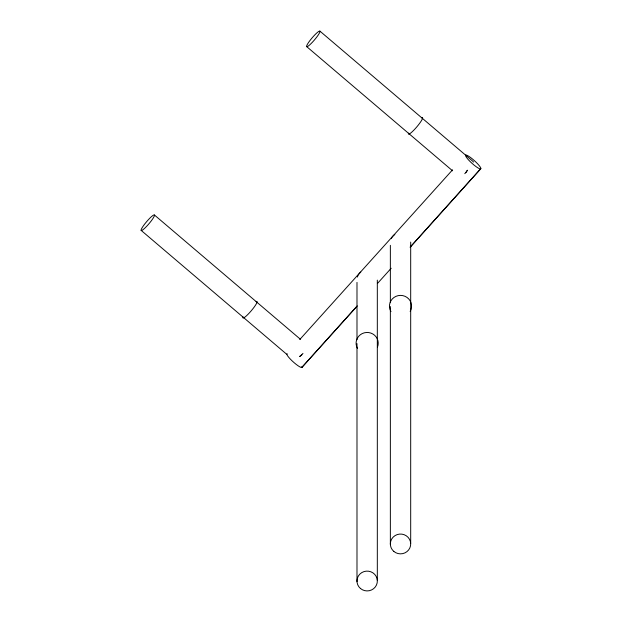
<?xml version="1.0" encoding="UTF-8"?>
<svg xmlns="http://www.w3.org/2000/svg" width="622" height="622" viewBox="0 0 622 622"><rect width="100%" height="100%" fill="white"/><g stroke="black" fill="none" stroke-linecap="round" stroke-linejoin="round"><path stroke-width="0.93" d="M465.925 172.465L467.394 170.272L465.925 172.465A10.185 1.563 -49.6 0 1 464.774 173.67M299.773 339.534L452.552 169.837M302.09 367.19L356.631 306.607M377.383 283.562L391.199 268.245M410.131 247.191L480.876 168.609M410.271 247.066L480.542 168.935M301.756 367.516L357.285 305.9M301.825 354.734L299.788 356.437L301.825 354.734A10.185 1.563 -49.6 0 0 302.968 353.382M287.107 353.646L286.96 354.75A10.185 1.788 42 0 0 296.142 364.352A10.185 1.788 42 0 0 301.903 366.412M319.926 31.131A10.185 1.563 -49.6 0 1 310.93 43.734A10.185 1.563 -49.6 0 1 309.056 41.752A10.185 1.563 -49.6 0 1 319.926 31.131L473.21 161.619A10.185 1.563 -49.6 0 1 473.264 162.179M306.685 46.611L452.598 170.825M154.466 215.033A10.185 1.563 -49.6 0 1 145.097 227.877A10.185 1.563 -49.6 0 1 143.822 225.203A10.185 1.563 -49.6 0 1 154.466 215.033L300.387 339.247M141.124 230.373L286.874 354.423M410.691 242.082L410.691 543.294M390.359 245.34L390.359 302.665M390.359 306.553L390.359 544.608M377.321 280.118L377.321 580.357M356.989 282.404L356.989 339.736M356.989 343.616L356.989 581.671M390.981 311.614A11.072 10.761 0 0 1 400.436 295.388A11.072 10.761 0 0 1 410.155 311.459M357.456 348.406A11.072 10.761 0 0 1 366.42 332.482A11.072 10.761 0 0 1 377.476 347.115M256.07 301.6A10.862 1.672 -49.6 0 1 251.14 310.914A10.862 1.672 -49.6 0 1 243.023 316.855M421.483 117.822A10.862 1.672 -49.6 0 1 416.818 126.88A10.862 1.672 -49.6 0 1 408.491 133.124M357.37 277.047A10.185 9.905 0 0 1 360.776 272.086M391.386 238.366A10.185 9.905 0 0 1 394.853 234.51M465.886 155.065L465.738 156.169A10.185 1.788 42 0 0 477.377 167.543A10.185 1.788 42 0 0 477.836 164.045A10.185 1.788 42 0 0 465.886 155.065M393.812 551.403A10.185 9.905 0 0 0 410.512 545.875A10.185 9.905 0 0 0 397.24 534.578A10.185 9.905 0 0 0 393.812 551.403M360.441 588.466A10.185 9.905 0 0 0 377.15 582.938A10.185 9.905 0 0 0 363.87 571.641A10.185 9.905 0 0 0 360.441 588.466"/></g></svg>
